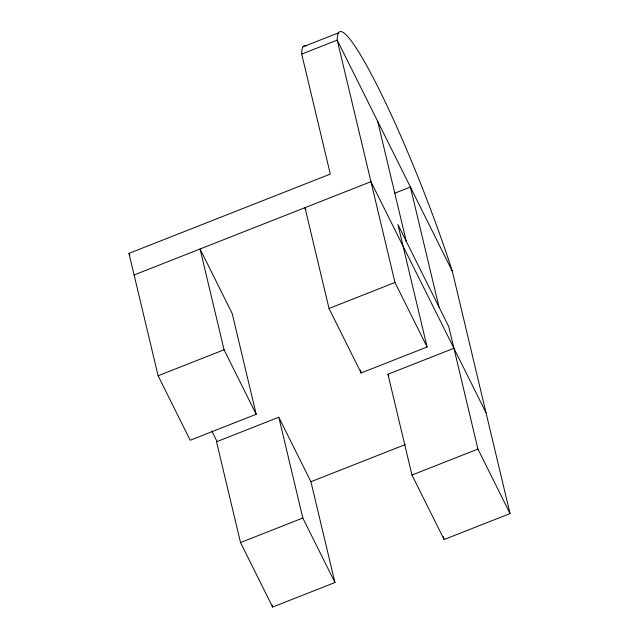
<?xml version="1.0" encoding="UTF-8"?>
<svg xmlns="http://www.w3.org/2000/svg" width="639" height="639" viewBox="0 0 639 639"><rect width="100%" height="100%" fill="white"/><g stroke="black" fill="none" stroke-linecap="round" stroke-linejoin="round"><path stroke-width="0.96" d="M302.95 46.839L338.462 32.853M256.191 414.28L224.073 349.781L200.063 248.994L232.181 313.485L256.191 414.28L190.23 440.255L158.113 375.756L128.958 253.371L330.299 174.08L301.72 54.091L337.224 40.105A176.044 19.593 68.5 0 1 378.863 88.885A176.044 19.593 68.5 0 1 452.3 271.184L510.042 513.564L444.089 539.54L411.971 475.041L387.953 374.246L453.914 348.271M134.102 274.97L370.955 181.692L486.031 412.77M394.926 193.154L410.406 187.059L438.993 307.047M158.113 375.756L224.073 349.781M510.042 513.564L477.924 449.065L448.77 326.673L397.929 224.593L427.092 346.977L361.131 372.952L329.013 308.461L394.974 282.486L337.224 40.105L452.3 271.184M278.804 417.235L216.517 441.765L240.528 542.559L272.645 607.05L334.94 582.52L310.929 481.726L278.804 417.235L302.822 518.021L334.94 582.52M310.929 481.726L405.278 444.576M240.528 542.559L302.822 518.021M411.971 475.041L477.924 449.065M394.974 282.486L427.092 346.977M305.881 209.432L305.003 207.667L329.013 308.461M387.953 374.246L388.839 376.02M128.958 253.371L129.837 255.137M211.749 430.894L217.06 441.549M377.673 121.314L406.252 241.302M443.394 536.632L444.089 539.54M360.436 370.045L361.131 372.952M272.182 605.109L272.645 607.05M301.72 54.091A176.044 19.593 68.5 0 1 306.76 45.936"/></g></svg>
